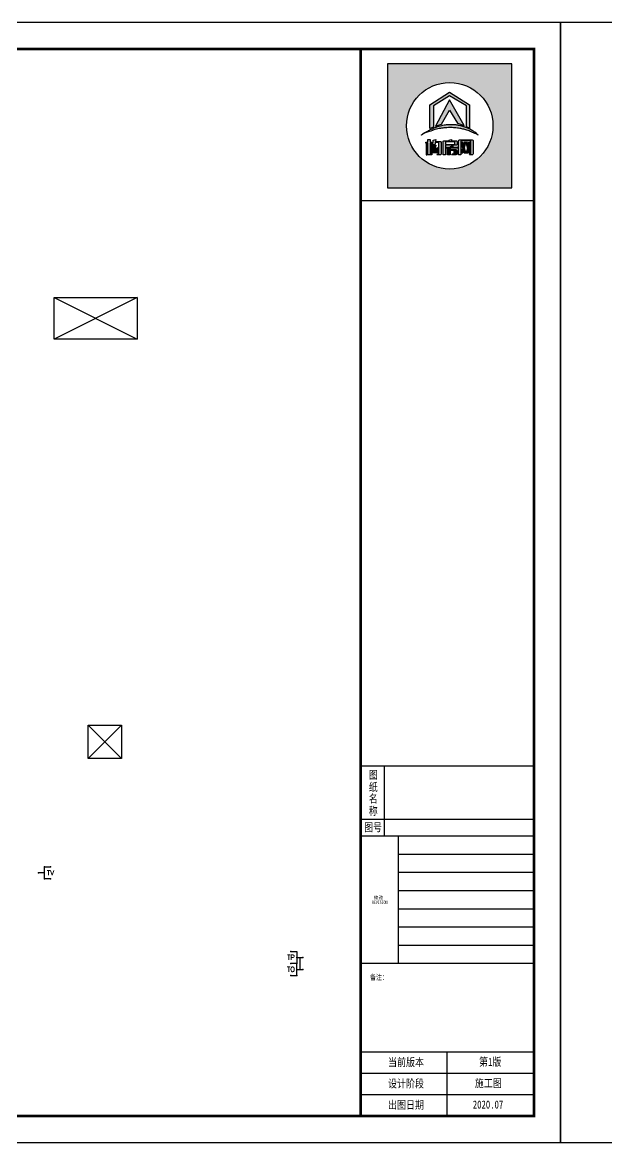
# Model space of a CAD drawing. Header units: millimetres. Extents: x -807114 to 42513, y -468455 to -61603.
# Drawn here: x -48124 to -34071, y -185706 to -158752 of the extents above; entities that cross this region are included whole.
import ezdxf
from ezdxf.enums import TextEntityAlignment as Align

# ---------------------------------------------------------------- set-up
doc = ezdxf.new("R2010")
doc.units = ezdxf.units.MM
doc.header["$LTSCALE"] = 1000
for name, color, linetype in [('EQUIP-通讯', 3, 'Continuous'), ('FF-文本文字', 50, 'Continuous'), ('PUB_TEXT', 3, 'Continuous'), ('PUB_TITLE', 4, 'Continuous'), ('WIRE-照明', 230, 'Continuous')]:
    doc.layers.add(name, color=color, linetype=linetype)
doc.styles.add('_TCH_LABEL', font='COMPLEX', dxfattribs={"bigfont": 'GBCBIG'})
doc.styles.add('ZDBOX', font='simsun.ttc', dxfattribs={"width": 0.7})
doc.styles.add('宋体', font='simsun.ttc', dxfattribs={"width": 0.8})

# ---------------------------------------------------------------- blocks, each defined once
blk = doc.blocks.new('sadasfafa')
h = blk.add_hatch(color=252)
h.dxf.hatch_style = 1
h.paths.add_polyline_path([(1853311, -2488040), (1853311, -2490368), (1855639, -2490368), (1855639, -2488040)])
h.paths.add_polyline_path([(1855286, -2489204, 1), (1853664, -2489204, 1)], flags=16)
edge = h.paths.add_edge_path(flags=0)
edge.add_spline(control_points=[(1853945, -2489376), (1853935, -2489385), (1854022, -2489327), (1854064, -2489324), (1854178, -2489280), (1854273, -2489257), (1854375, -2489242), (1854470, -2489236), (1854555, -2489239), (1854630, -2489250), (1854700, -2489259), (1854781, -2489280), (1854854, -2489303), (1854917, -2489335), (1854967, -2489354), (1854993, -2489368), (1855014, -2489382), (1854982, -2489354), (1854965, -2489332), (1854910, -2489297), (1854854, -2489260), (1854784, -2489234), (1854713, -2489206), (1854640, -2489189), (1854569, -2489179), (1854497, -2489176), (1854414, -2489178), (1854321, -2489198), (1854229, -2489222), (1854147, -2489257), (1854080, -2489292), (1854021, -2489325), (1853977, -2489352), (1853953, -2489369), (1853945, -2489376)], knot_values=[0, 0, 0, 0, 114.670179, 423.637006, 763.89867, 1083.683754, 1343.405239, 1688.07646, 1952.326814, 2113.699055, 2375.693807, 2595.188681, 2872.839541, 3068.155951, 3238.592156, 3348.056762, 3361.095167, 3431.805845, 3527.265261, 3733.200323, 3952.805082, 4160.23278, 4398.128766, 4650.488133, 4837.16968, 5050.428326, 5308.684497, 5588.159898, 5913.430939, 6163.12325, 6398.139207, 6601.625078, 6772.549769, 6871.149972, 6871.149972, 6871.149972, 6871.149972], degree=3, periodic=1)
h.paths.add_polyline_path([(1854530, -2489580), (1854534, -2489580), (1854534, -2489603), (1854618, -2489603), (1854618, -2489621), (1854481, -2489621), (1854481, -2489650), (1854589, -2489650), (1854599, -2489656), (1854606, -2489666), (1854606, -2489733), (1854600, -2489742), (1854590, -2489750), (1854506, -2489750), (1854514, -2489740), (1854518, -2489731), (1854552, -2489731), (1854558, -2489728), (1854560, -2489721), (1854560, -2489675), (1854558, -2489670), (1854553, -2489667), (1854481, -2489667), (1854481, -2489750), (1854436, -2489750), (1854436, -2489626), (1854433, -2489621), (1854406, -2489621), (1854406, -2489603), (1854488, -2489603), (1854488, -2489590)], flags=0)
h.paths.add_polyline_path([(1854486, -2489468), (1854506, -2489461), (1854506, -2489485), (1854510, -2489489), (1854601, -2489489), (1854609, -2489494), (1854615, -2489502), (1854615, -2489556), (1854607, -2489564), (1854599, -2489569), (1854401, -2489569), (1854394, -2489573), (1854394, -2489750), (1854349, -2489750), (1854349, -2489504), (1854355, -2489495), (1854367, -2489489), (1854462, -2489489), (1854462, -2489474)], flags=0)
h.paths.add_polyline_path([(1854394, -2489554), (1854394, -2489512), (1854404, -2489506), (1854562, -2489506), (1854570, -2489513), (1854570, -2489554)], flags=0)
h.paths.add_polyline_path([(1854214, -2489569), (1854203, -2489632), (1854193, -2489683), (1854194, -2489689), (1854218, -2489689), (1854220, -2489683), (1854214, -2489633), (1854254, -2489614), (1854263, -2489686), (1854263, -2489700), (1854255, -2489709), (1854159, -2489709), (1854150, -2489702), (1854148, -2489692), (1854173, -2489569)], flags=0)
h.paths.add_polyline_path([(1854187, -2489466), (1854213, -2489458), (1854207, -2489496), (1854296, -2489496), (1854305, -2489498), (1854312, -2489505), (1854314, -2489513), (1854314, -2489733), (1854310, -2489741), (1854301, -2489750), (1854231, -2489750), (1854238, -2489741), (1854243, -2489730), (1854261, -2489730), (1854268, -2489727), (1854270, -2489720), (1854270, -2489531), (1854270, -2489526), (1854267, -2489521), (1854260, -2489516), (1854202, -2489516), (1854201, -2489534), (1854196, -2489558), (1854150, -2489558), (1854159, -2489535), (1854165, -2489504), (1854167, -2489471)], flags=0)
h.paths.add_polyline_path([(1854140, -2489544), (1854140, -2489750), (1854114, -2489750), (1854114, -2489544)], flags=0)
h.paths.add_polyline_path([(1854056, -2489544), (1854053, -2489750), (1854031, -2489750), (1854031, -2489544)], flags=0)
h.paths.add_polyline_path([(1854107, -2489459), (1854107, -2489508), (1854139, -2489508), (1854139, -2489527), (1854107, -2489527), (1854107, -2489750), (1854062, -2489750), (1854062, -2489527), (1854029, -2489527), (1854029, -2489508), (1854062, -2489508), (1854062, -2489459)], flags=0)
h.paths.add_polyline_path([(1854209, -2489211), (1854471, -2488714), (1854743, -2489200), (1854618, -2489155), (1854470, -2488913), (1854318, -2489172)], flags=0)
h.paths.add_polyline_path([(1854102, -2488808), (1854470, -2488575), (1854848, -2488810), (1854848, -2489247), (1854790, -2489223), (1854790, -2488832), (1854471, -2488643), (1854168, -2488829), (1854168, -2489231), (1854102, -2489257)], flags=0)
h.paths.add_polyline_path([(1854685, -2489750), (1854641, -2489750), (1854641, -2489488), (1854641, -2489484), (1854646, -2489475), (1854656, -2489467), (1854898, -2489467), (1854907, -2489471), (1854916, -2489478), (1854916, -2489731), (1854908, -2489743), (1854902, -2489750), (1854847, -2489750), (1854858, -2489732), (1854866, -2489731), (1854869, -2489724), (1854869, -2489718), (1854867, -2489718), (1854836, -2489718), (1854826, -2489684), (1854814, -2489718), (1854746, -2489718), (1854736, -2489684), (1854722, -2489718), (1854689, -2489718), (1854689, -2489709), (1854691, -2489709), (1854720, -2489621), (1854685, -2489512)], flags=0)
h.paths.add_polyline_path([(1854779, -2489518), (1854809, -2489621), (1854781, -2489709), (1854777, -2489709), (1854750, -2489621), (1854775, -2489518)], flags=0)
h = blk.add_hatch(color=7)
h.dxf.hatch_style = 1
h.paths.add_polyline_path([(1854102, -2489257), (1854168, -2489231), (1854168, -2488829), (1854471, -2488643), (1854790, -2488832), (1854790, -2489223), (1854848, -2489247), (1854848, -2488810), (1854470, -2488575), (1854102, -2488808)])
h = blk.add_hatch(color=7)
h.dxf.hatch_style = 1
h.paths.add_polyline_path([(1854318, -2489172), (1854470, -2488913), (1854618, -2489155), (1854743, -2489200), (1854471, -2488714), (1854209, -2489211)])
h = blk.add_hatch(color=7)
h.dxf.hatch_style = 1
edge = h.paths.add_edge_path()
edge.add_spline(control_points=[(1853945, -2489376), (1853953, -2489369), (1853977, -2489352), (1854021, -2489325), (1854080, -2489292), (1854147, -2489257), (1854229, -2489222), (1854321, -2489198), (1854414, -2489178), (1854497, -2489176), (1854569, -2489179), (1854640, -2489189), (1854713, -2489206), (1854784, -2489234), (1854854, -2489260), (1854910, -2489297), (1854965, -2489332), (1854982, -2489354), (1855014, -2489382), (1854993, -2489368), (1854967, -2489354), (1854917, -2489335), (1854854, -2489303), (1854781, -2489280), (1854700, -2489259), (1854630, -2489250), (1854555, -2489239), (1854470, -2489236), (1854375, -2489242), (1854273, -2489257), (1854178, -2489280), (1854064, -2489324), (1854022, -2489327), (1853935, -2489385), (1853945, -2489376)], knot_values=[0, 0, 0, 0, 98.600203, 269.524894, 473.010766, 708.026723, 957.719033, 1282.990074, 1562.465475, 1820.721647, 2033.980292, 2220.661839, 2473.021206, 2710.917192, 2918.34489, 3137.949649, 3343.884711, 3439.344127, 3510.054805, 3523.09321, 3632.557816, 3802.994021, 3998.310431, 4275.961291, 4495.456165, 4757.450917, 4918.823158, 5183.073513, 5527.744733, 5787.466218, 6107.251302, 6447.512966, 6756.479793, 6871.149972, 6871.149972, 6871.149972, 6871.149972], degree=3, periodic=1)
h = blk.add_hatch(color=7)
h.dxf.hatch_style = 1
h.paths.add_polyline_path([(1854062, -2489459), (1854062, -2489508), (1854029, -2489508), (1854029, -2489527), (1854062, -2489527), (1854062, -2489750), (1854107, -2489750), (1854107, -2489527), (1854139, -2489527), (1854139, -2489508), (1854107, -2489508), (1854107, -2489459)])
h = blk.add_hatch(color=7)
h.dxf.hatch_style = 1
h.paths.add_polyline_path([(1854167, -2489471), (1854165, -2489504), (1854159, -2489535), (1854150, -2489558), (1854196, -2489558), (1854201, -2489534), (1854202, -2489516), (1854260, -2489516), (1854267, -2489521), (1854270, -2489526), (1854270, -2489531), (1854270, -2489720), (1854268, -2489727), (1854261, -2489730), (1854243, -2489730), (1854238, -2489741), (1854231, -2489750), (1854301, -2489750), (1854310, -2489741), (1854314, -2489733), (1854314, -2489513), (1854312, -2489505), (1854305, -2489498), (1854296, -2489496), (1854207, -2489496), (1854213, -2489458), (1854187, -2489466)])
h = blk.add_hatch(color=7)
h.dxf.hatch_style = 1
h.paths.add_polyline_path([(1854462, -2489474), (1854462, -2489489), (1854367, -2489489), (1854355, -2489495), (1854349, -2489504), (1854349, -2489750), (1854394, -2489750), (1854394, -2489573), (1854401, -2489569), (1854599, -2489569), (1854607, -2489564), (1854615, -2489556), (1854615, -2489502), (1854609, -2489494), (1854601, -2489489), (1854510, -2489489), (1854506, -2489485), (1854506, -2489461), (1854486, -2489468)])
h.paths.add_polyline_path([(1854394, -2489554), (1854394, -2489512), (1854404, -2489506), (1854562, -2489506), (1854570, -2489513), (1854570, -2489554)], flags=16)
h = blk.add_hatch(color=7)
h.dxf.hatch_style = 1
h.paths.add_polyline_path([(1854685, -2489512), (1854685, -2489493), (1854693, -2489483), (1854862, -2489483), (1854869, -2489491), (1854869, -2489724), (1854866, -2489731), (1854858, -2489732), (1854847, -2489750), (1854902, -2489750), (1854908, -2489743), (1854916, -2489731), (1854916, -2489478), (1854907, -2489471), (1854898, -2489467), (1854656, -2489467), (1854646, -2489475), (1854641, -2489484), (1854641, -2489488), (1854641, -2489750), (1854685, -2489750)])
h = blk.add_hatch(color=7)
h.dxf.hatch_style = 1
h.paths.add_polyline_path([(1854031, -2489544), (1854031, -2489750), (1854053, -2489750), (1854056, -2489544)])
h = blk.add_hatch(color=7)
h.dxf.hatch_style = 1
h.paths.add_polyline_path([(1854114, -2489544), (1854114, -2489750), (1854140, -2489750), (1854140, -2489544)])
h = blk.add_hatch(color=7)
h.dxf.hatch_style = 1
h.paths.add_polyline_path([(1854173, -2489569), (1854148, -2489692), (1854150, -2489702), (1854159, -2489709), (1854255, -2489709), (1854263, -2489700), (1854263, -2489686), (1854254, -2489614), (1854214, -2489633), (1854220, -2489683), (1854218, -2489689), (1854194, -2489689), (1854193, -2489683), (1854203, -2489632), (1854214, -2489569)])
h = blk.add_hatch(color=7)
h.dxf.hatch_style = 1
h.paths.add_polyline_path([(1854488, -2489590), (1854488, -2489603), (1854406, -2489603), (1854406, -2489621), (1854433, -2489621), (1854436, -2489626), (1854436, -2489750), (1854481, -2489750), (1854481, -2489667), (1854553, -2489667), (1854558, -2489670), (1854560, -2489675), (1854560, -2489721), (1854558, -2489728), (1854552, -2489731), (1854518, -2489731), (1854514, -2489740), (1854506, -2489750), (1854590, -2489750), (1854600, -2489742), (1854606, -2489733), (1854606, -2489666), (1854599, -2489656), (1854589, -2489650), (1854481, -2489650), (1854481, -2489621), (1854618, -2489621), (1854618, -2489603), (1854534, -2489603), (1854534, -2489580), (1854530, -2489580)])
h = blk.add_hatch(color=7)
h.dxf.hatch_style = 1
h.paths.add_polyline_path([(1854866, -2489709), (1854840, -2489621), (1854866, -2489512), (1854836, -2489512), (1854824, -2489558), (1854808, -2489512), (1854745, -2489512), (1854734, -2489557), (1854719, -2489512), (1854689, -2489512), (1854720, -2489621), (1854691, -2489709), (1854689, -2489709), (1854689, -2489710), (1854689, -2489718), (1854722, -2489718), (1854736, -2489684), (1854746, -2489718), (1854814, -2489718), (1854826, -2489684), (1854836, -2489718), (1854867, -2489718), (1854867, -2489709)])
h.paths.add_polyline_path([(1854779, -2489518), (1854809, -2489621), (1854781, -2489709), (1854777, -2489709), (1854750, -2489621), (1854775, -2489518)], flags=16)
for points in [[(1855639, -2488040), (1853311, -2488040), (1853311, -2490368), (1855639, -2490368)], [(1854102, -2489257), (1854102, -2488808), (1854470, -2488575), (1854848, -2488810), (1854848, -2489247), (1854790, -2489223), (1854790, -2488832), (1854471, -2488643), (1854168, -2488829), (1854168, -2489231)], [(1854209, -2489211), (1854318, -2489172), (1854470, -2488913), (1854618, -2489155), (1854743, -2489200), (1854471, -2488714)], [(1854062, -2489459), (1854107, -2489459), (1854107, -2489508), (1854139, -2489508), (1854139, -2489527), (1854107, -2489527), (1854107, -2489750), (1854062, -2489750), (1854062, -2489527), (1854029, -2489527), (1854029, -2489508), (1854062, -2489508)], [(1854462, -2489474), (1854486, -2489468), (1854506, -2489461), (1854506, -2489485), (1854510, -2489489), (1854601, -2489489), (1854609, -2489494), (1854615, -2489502), (1854615, -2489556), (1854607, -2489564), (1854599, -2489569), (1854401, -2489569), (1854394, -2489573), (1854394, -2489750), (1854349, -2489750), (1854349, -2489504), (1854355, -2489495), (1854367, -2489489), (1854462, -2489489)], [(1854641, -2489750), (1854641, -2489488), (1854641, -2489484), (1854646, -2489475), (1854656, -2489467), (1854898, -2489467), (1854907, -2489471), (1854916, -2489478), (1854916, -2489731), (1854908, -2489743), (1854902, -2489750), (1854847, -2489750), (1854858, -2489732), (1854866, -2489731), (1854869, -2489724), (1854869, -2489491), (1854862, -2489483), (1854693, -2489483), (1854685, -2489493), (1854685, -2489750)], [(1854056, -2489544), (1854031, -2489544), (1854031, -2489750), (1854053, -2489750)], [(1854114, -2489544), (1854140, -2489544), (1854140, -2489750), (1854114, -2489750)], [(1854394, -2489554), (1854570, -2489554), (1854570, -2489513), (1854562, -2489506), (1854404, -2489506), (1854394, -2489512)], [(1854488, -2489590), (1854530, -2489580), (1854534, -2489580), (1854534, -2489603), (1854618, -2489603), (1854618, -2489621), (1854481, -2489621), (1854481, -2489650), (1854589, -2489650), (1854599, -2489656), (1854606, -2489666), (1854606, -2489733), (1854600, -2489742), (1854590, -2489750), (1854506, -2489750), (1854514, -2489740), (1854518, -2489731), (1854552, -2489731), (1854558, -2489728), (1854560, -2489721), (1854560, -2489675), (1854558, -2489670), (1854553, -2489667), (1854481, -2489667), (1854481, -2489750), (1854436, -2489750), (1854436, -2489626), (1854433, -2489621), (1854406, -2489621), (1854406, -2489603), (1854488, -2489603)], [(1854775, -2489518), (1854779, -2489518), (1854809, -2489621), (1854781, -2489709), (1854777, -2489709), (1854750, -2489621)]]:
    blk.add_lwpolyline(points, close=True)
for points in [[(1854167, -2489471), (1854187, -2489466), (1854213, -2489458), (1854207, -2489496), (1854296, -2489496), (1854305, -2489498), (1854312, -2489505), (1854314, -2489513), (1854314, -2489733), (1854310, -2489741), (1854301, -2489750), (1854231, -2489750), (1854238, -2489741), (1854243, -2489730), (1854261, -2489730), (1854268, -2489727), (1854270, -2489720), (1854270, -2489531), (1854270, -2489526), (1854267, -2489521), (1854260, -2489516), (1854202, -2489516), (1854201, -2489534), (1854196, -2489558), (1854150, -2489558), (1854150, -2489558), (1854159, -2489535), (1854165, -2489504), (1854167, -2489471)], [(1854173, -2489569), (1854214, -2489569), (1854203, -2489632), (1854193, -2489683), (1854194, -2489689), (1854218, -2489689), (1854220, -2489683), (1854214, -2489633), (1854254, -2489614), (1854263, -2489686), (1854263, -2489700), (1854255, -2489709), (1854159, -2489709), (1854150, -2489702), (1854148, -2489692), (1854173, -2489569)], [(1854866, -2489709), (1854866, -2489709), (1854867, -2489709), (1854867, -2489718), (1854836, -2489718), (1854826, -2489684), (1854814, -2489718), (1854746, -2489718), (1854736, -2489684), (1854722, -2489718), (1854689, -2489718), (1854689, -2489710), (1854689, -2489709), (1854691, -2489709), (1854720, -2489621), (1854689, -2489512)]]:
    blk.add_lwpolyline(points)
at = {"color": 7}
blk.add_lwpolyline([(1854689, -2489512), (1854719, -2489512), (1854734, -2489557), (1854745, -2489512), (1854808, -2489512), (1854824, -2489558), (1854836, -2489512), (1854866, -2489512), (1854840, -2489621), (1854866, -2489709)], dxfattribs=at)
blk.add_circle((1854475, -2489204), 811)
at = {"start_tangent": (-0.74079, -0.671736), "end_tangent": (-0.74079, -0.671736)}
blk.add_spline([(1853945, -2489376), (1853977, -2489357), (1854071, -2489318), (1854178, -2489282), (1854280, -2489257), (1854365, -2489245), (1854479, -2489238), (1854566, -2489241), (1854619, -2489248), (1854704, -2489261), (1854775, -2489279), (1854861, -2489308), (1854920, -2489335), (1854972, -2489357), (1855003, -2489375), (1855007, -2489377), (1854990, -2489361), (1854968, -2489339), (1854913, -2489299), (1854851, -2489261), (1854787, -2489235), (1854714, -2489208), (1854633, -2489189), (1854572, -2489180), (1854501, -2489177), (1854416, -2489181), (1854326, -2489198), (1854222, -2489227), (1854146, -2489259), (1854077, -2489294), (1854019, -2489327), (1853971, -2489357), (1853945, -2489376)], degree=3, dxfattribs=at)
blk = doc.blocks.new('$equip$00001674')
for p, q in [((-0.5, 0.499), (-0.5, 0.999)), ((0.5, 0.999), (0.5, 0.499)), ((0.5, 0.499), (-0.5, 0.499)), ((0, 0.5), (0, 0))]:
    blk.add_line(p, q)
for p in [(-0.5, 0.999), (0.5, 0.999), (-0.5, 0.499), (0, 0), (0.5, 0.499)]:
    blk.add_point(p)
at = {"style": '_TCH_LABEL', "flags": 8}
blk.add_attdef('$TEXT$', text='', height=0.4, dxfattribs=at).set_placement((0, 0.999), align=Align.MIDDLE_CENTER)
at = {"style": '_TCH_LABEL', "flags": 9}
blk.add_attdef('A', (0, 0), '', height=0.00002, dxfattribs=at)
blk = doc.blocks.new('$equip$00001382')
for p, q in [((-0.5, 0.499), (-0.5, 0.999)), ((0.5, 0.999), (0.5, 0.499)), ((0.5, 0.499), (-0.5, 0.499)), ((0, 0.5), (0, 0))]:
    blk.add_line(p, q)
for p in [(-0.5, 0.999), (0.5, 0.999), (0, 0.499), (0, 0)]:
    blk.add_point(p)
at = {"style": '_TCH_LABEL', "flags": 8}
blk.add_attdef('$TEXT$', text='', height=0.4, dxfattribs=at).set_placement((0, 0.999), align=Align.MIDDLE_CENTER)
at = {"style": '_TCH_LABEL', "flags": 9}
blk.add_attdef('A', (0, 0), '', height=0.00002, dxfattribs=at)

msp = doc.modelspace()

# ---------------------------------------------------------------- linework, layer by layer
at = {"color": 251}
for p, q in [((-45363.7, -165373.4), (-47363.2, -166373.4)), ((-47363.2, -165373.4), (-45363.7, -166373.4)), ((-45741.6, -175663.4), (-46541.1, -176462.9)), ((-46541.1, -175663.4), (-45741.6, -176462.9))]:
    msp.add_line(p, q, dxfattribs=at)
for p, q in [((-39412.5, -178325.6), (-39412.5, -176641)), ((-39990.1, -177924.5), (-35818.6, -177924.5))]:
    msp.add_line(p, q)
at = {"const_width": 32.1}
for points in [[(-39990.1, -163039.2), (-35818.6, -163039.2)], [(-39990.1, -176641), (-35818.6, -176641)], [(-39990.1, -178325.6), (-35818.6, -178325.6)], [(-39990.1, -181392), (-35818.6, -181392)]]:
    msp.add_lwpolyline(points, dxfattribs=at)
at = {"layer": 'FF-文本文字'}
for points in [[(-47363.2, -165373.4), (-45363.7, -165373.4), (-45363.7, -166373.4), (-47363.2, -166373.4)], [(-46541.1, -175663.4), (-45741.6, -175663.4), (-45741.6, -176462.9), (-46541.1, -176462.9)]]:
    msp.add_lwpolyline(points, close=True, dxfattribs=at)
at = {"layer": 'PUB_TITLE'}
for p, q in [((-39990.1, -183524), (-35818.6, -183524)), ((-37904.3, -185064.3), (-37904.3, -183524)), ((-39990.1, -184037.4), (-35818.6, -184037.4)), ((-39990.1, -184550.8), (-35818.6, -184550.8))]:
    msp.add_line(p, q, dxfattribs=at)
for points in [[(-73298.2, -185706), (-35176.8, -185706), (-35176.8, -158751.5), (-73298.2, -158751.5)], [(-35176.8, -185706), (2944.6, -185706), (2944.6, -158751.5), (-35176.8, -158751.5)], [(-71891.8, -185064.3), (-35818.6, -185064.3), (-35818.6, -159393.3), (-71891.8, -159393.3)]]:
    msp.add_lwpolyline(points, close=True, dxfattribs=at)
at = {"layer": 'PUB_TITLE', "const_width": 64.2}
msp.add_lwpolyline([(-71891.8, -185064.3), (-35818.6, -185064.3), (-35818.6, -159393.3), (-71891.8, -159393.3)], close=True, dxfattribs=at)
msp.add_lwpolyline([(-39990.1, -185064.3), (-39990.1, -159393.3)], dxfattribs=at)
at = {"layer": 'PUB_TITLE'}
msp.add_lwpolyline([(-39990.1, -181392), (-35818.6, -181392)], dxfattribs=at)
for points in [[(-39082.5, -178325.6), (-39082.5, -178325.6), (-39082.5, -181372.8), (-39082.5, -181372.8)], [(-39082.5, -178763.7), (-39082.5, -178763.7), (-36651.4, -178763.7), (-35818.6, -178763.7)], [(-39082.5, -179201.7), (-39082.5, -179201.7), (-36651.4, -179201.7), (-35818.6, -179201.7)], [(-39082.5, -179639.8), (-39082.5, -179639.8), (-36651.4, -179639.8), (-35818.6, -179639.8)], [(-39082.5, -180077.9), (-39082.5, -180077.9), (-36651.4, -180077.9), (-35818.6, -180077.9)], [(-39082.5, -180515.9), (-39082.5, -180515.9), (-36651.4, -180515.9), (-35818.6, -180515.9)], [(-39082.5, -180954), (-39082.5, -180954), (-36651.4, -180954), (-35818.6, -180954)]]:
    msp.add_open_spline(points, degree=3, dxfattribs=at)
at = {"layer": 'WIRE-照明'}
msp.add_line((-41448.8, -181249.6), (-41448.6, -181537.6), dxfattribs=at)

# ---------------------------------------------------------------- block references
at = {"xscale": 1.28304, "yscale": 1.28304, "zscale": 1.28304}
msp.add_blockref('sadasfafa', (-2417210.1, 3032508.8), dxfattribs=at)
at = {"layer": 'EQUIP-通讯'}
ref = msp.add_blockref('$equip$00001674', (-47736.6, -179214.3), dxfattribs=dict(at, xscale=288, yscale=288, zscale=288, rotation=270.0000000000007))
ref.add_attrib('$TEXT$', 'TV', dxfattribs={"layer": '0', "height": 115.2, "style": '_TCH_LABEL', "flags": 8}).set_placement((-47448.9, -179214.3), align=Align.MIDDLE_CENTER)
ref = msp.add_blockref('$equip$00001382', (-41376.8, -181249.6), dxfattribs=dict(at, xscale=288, yscale=288, zscale=288, rotation=90.00000000000001))
ref.add_attrib('$TEXT$', 'TP', dxfattribs={"layer": '0', "height": 115.2, "style": '_TCH_LABEL', "flags": 8}).set_placement((-41664.5, -181249.6), align=Align.MIDDLE_CENTER)
ref = msp.add_blockref('$equip$00001674', (-41376.6, -181537.6), dxfattribs=dict(at, xscale=-288, yscale=288, zscale=288, rotation=89.99999999999977))
ref.add_attrib('$TEXT$', 'TO', dxfattribs={"layer": '0', "height": 115.2, "style": '_TCH_LABEL', "flags": 8}).set_placement((-41664.3, -181537.6), align=Align.MIDDLE_CENTER)

# ---------------------------------------------------------------- texts
at = {"style": 'ZDBOX', "width": 0.8}
for s, height, p in [('图', 192.5, (-39684, -176855.7)), ('纸', 192.5, (-39684, -177146.1)), ('名', 192.5, (-39684, -177426.7)), ('称', 192.5, (-39684, -177721.9)), ('图号', 192.53, (-39687.9, -178119)), ('备注：', 128.35, (-39546.8, -181722.6))]:
    msp.add_text(s, height=height, dxfattribs=at).set_placement(p, align=Align.MIDDLE)
for s, p in [('当前版本', (-39327.5, -183868.8)), ('第1版', (-37139, -183860)), ('设计阶段', (-39327.5, -184382.2)), ('施工图', (-37239.6, -184373.4)), ('出图日期', (-39327.5, -184895.6)), ('2020.07', (-37289.8, -184886.8))]:
    msp.add_text(s, height=192.53, dxfattribs=at).set_placement(p)
at = {"layer": 'PUB_TEXT', "color": 8, "style": '宋体'}
msp.add_text('修改', height=81.59, dxfattribs=at).set_placement((-39671, -179853.5))
at = {"layer": 'PUB_TEXT', "color": 8, "style": '宋体', "width": 0.7}
msp.add_text('REVISION', height=81.59, dxfattribs=at).set_placement((-39715.5, -179987.4), align=Align.BOTTOM_LEFT)

doc.saveas('drawing.dxf')
